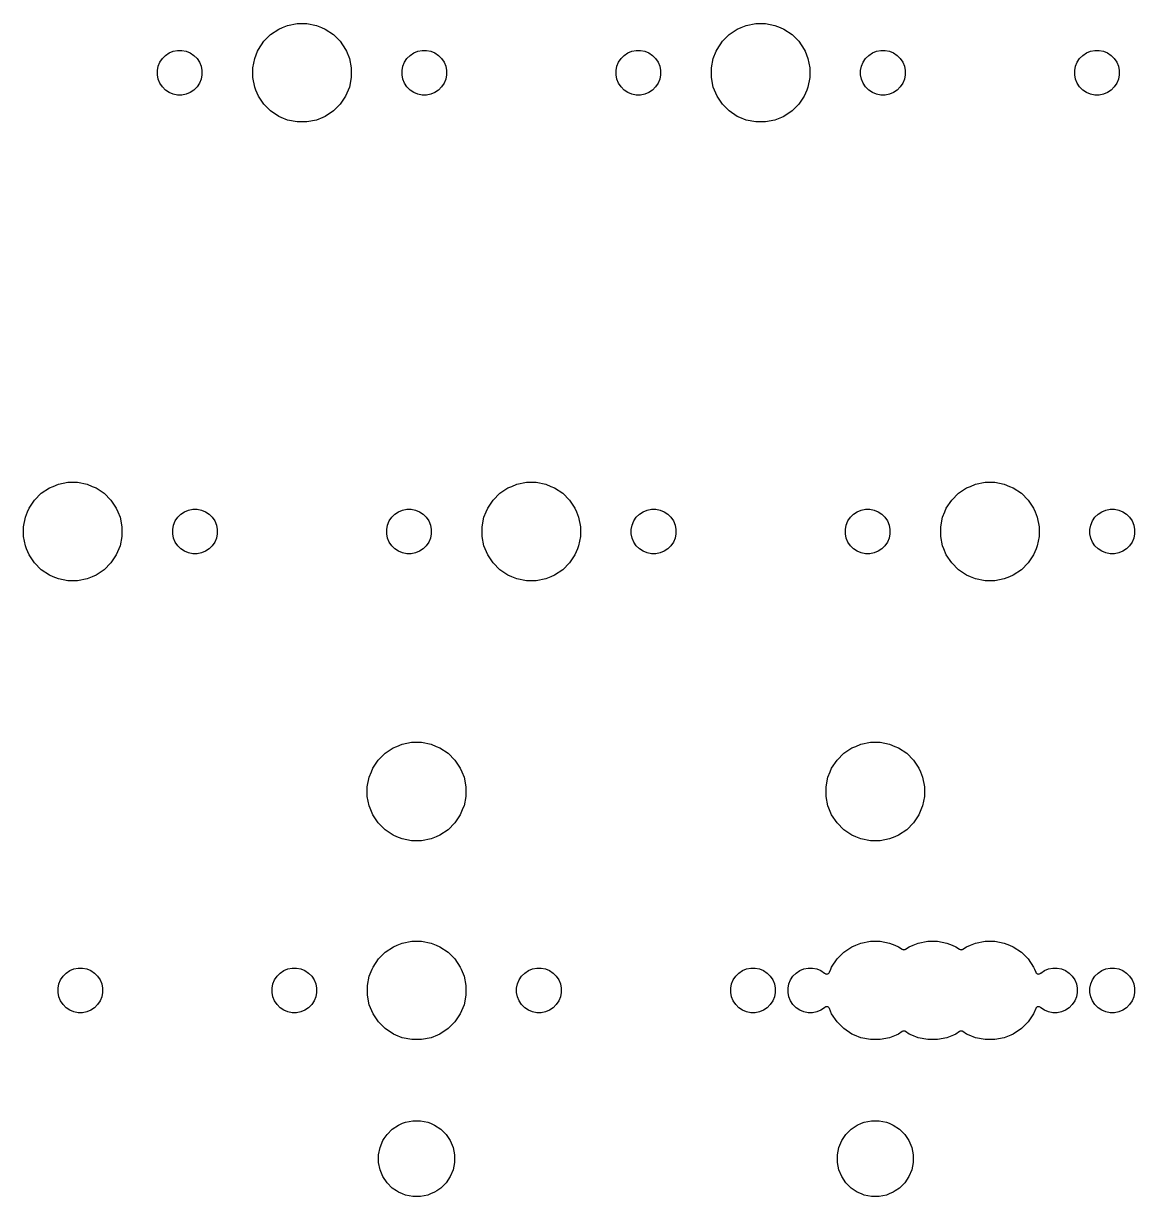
# Model space of a CAD drawing. Extents: x -9 to 373, y -109 to 13.
# Drawn here: x 236.08 to 282.23, y -108.57 to -59.87 of the extents above; entities that cross this region are included whole.
import ezdxf

# ---------------------------------------------------------------- set-up
doc = ezdxf.new("R2010")
doc.units = 0
doc.layers.add('BLACK', color=7, linetype='CONTINUOUS')

msp = doc.modelspace()

# ---------------------------------------------------------------- linework, layer by layer
at = {"layer": 'BLACK', "linetype": 'CONTINUOUS'}
for p, q in [((247.054, -59.9462), (247.449, -59.8676)), ((247.449, -59.8676), (247.851, -59.8676)), ((247.851, -59.8676), (248.246, -59.9462)), ((266.104, -59.9462), (266.499, -59.8676)), ((266.499, -59.8676), (266.901, -59.8676)), ((266.901, -59.8676), (267.296, -59.9462)), ((246.062, -60.609), (246.346, -60.3241)), ((246.346, -60.3241), (246.681, -60.1003)), ((246.681, -60.1003), (246.836, -60.0365)), ((246.836, -60.0365), (247.054, -59.9462)), ((248.246, -59.9462), (248.464, -60.0365)), ((248.464, -60.0365), (248.619, -60.1003)), ((248.619, -60.1003), (248.954, -60.3241)), ((248.954, -60.3241), (249.238, -60.609)), ((265.112, -60.609), (265.396, -60.3241)), ((265.396, -60.3241), (265.731, -60.1003)), ((265.731, -60.1003), (265.886, -60.0365)), ((265.886, -60.0365), (266.104, -59.9462)), ((267.296, -59.9462), (267.514, -60.0365)), ((267.514, -60.0365), (267.669, -60.1003)), ((267.669, -60.1003), (268.004, -60.3241)), ((268.004, -60.3241), (268.288, -60.609)), ((245.838, -60.9439), (246.062, -60.609)), ((249.238, -60.609), (249.462, -60.9439)), ((264.888, -60.9439), (265.112, -60.609)), ((268.288, -60.609), (268.512, -60.9439)), ((241.749, -61.4739), (241.851, -61.3222)), ((241.851, -61.3222), (241.98, -61.1932)), ((241.98, -61.1932), (242.131, -61.0919)), ((242.131, -61.0919), (242.3, -61.0221)), ((242.3, -61.0221), (242.479, -60.9865)), ((242.479, -60.9865), (242.661, -60.9865)), ((242.661, -60.9865), (242.84, -61.0221)), ((242.84, -61.0221), (243.009, -61.0919)), ((243.009, -61.0919), (243.16, -61.1932)), ((243.16, -61.1932), (243.289, -61.3222)), ((243.289, -61.3222), (243.391, -61.4739)), ((245.605, -61.7111), (245.684, -61.316)), ((245.684, -61.316), (245.805, -61.0221)), ((245.805, -61.0221), (245.838, -60.9439)), ((249.462, -60.9439), (249.495, -61.0221)), ((249.495, -61.0221), (249.616, -61.316)), ((249.616, -61.316), (249.695, -61.7111)), ((251.909, -61.4739), (252.011, -61.3222)), ((252.011, -61.3222), (252.14, -61.1932)), ((252.14, -61.1932), (252.291, -61.0919)), ((252.291, -61.0919), (252.46, -61.0221)), ((252.46, -61.0221), (252.639, -60.9865)), ((252.639, -60.9865), (252.821, -60.9865)), ((252.821, -60.9865), (253, -61.0221)), ((253, -61.0221), (253.169, -61.0919)), ((253.169, -61.0919), (253.32, -61.1932)), ((253.32, -61.1932), (253.449, -61.3222)), ((253.449, -61.3222), (253.551, -61.4739)), ((260.799, -61.4739), (260.901, -61.3222)), ((260.901, -61.3222), (261.03, -61.1932)), ((261.03, -61.1932), (261.181, -61.0919)), ((261.181, -61.0919), (261.35, -61.0221)), ((261.35, -61.0221), (261.529, -60.9865)), ((261.529, -60.9865), (261.711, -60.9865)), ((261.711, -60.9865), (261.89, -61.0221)), ((261.89, -61.0221), (262.059, -61.0919)), ((262.059, -61.0919), (262.21, -61.1932)), ((262.21, -61.1932), (262.339, -61.3222)), ((262.339, -61.3222), (262.441, -61.4739)), ((264.655, -61.7111), (264.734, -61.316)), ((264.734, -61.316), (264.855, -61.0221)), ((264.855, -61.0221), (264.888, -60.9439)), ((268.512, -60.9439), (268.545, -61.0221)), ((268.545, -61.0221), (268.666, -61.316)), ((268.666, -61.316), (268.745, -61.7111)), ((270.959, -61.4739), (271.061, -61.3222)), ((271.061, -61.3222), (271.19, -61.1932)), ((271.19, -61.1932), (271.341, -61.0919)), ((271.341, -61.0919), (271.51, -61.0221)), ((271.51, -61.0221), (271.689, -60.9865)), ((271.689, -60.9865), (271.871, -60.9865)), ((271.871, -60.9865), (272.05, -61.0221)), ((272.05, -61.0221), (272.219, -61.0919)), ((272.219, -61.0919), (272.37, -61.1932)), ((272.37, -61.1932), (272.499, -61.3222)), ((272.499, -61.3222), (272.601, -61.4739)), ((279.849, -61.4739), (279.951, -61.3222)), ((279.951, -61.3222), (280.08, -61.1932)), ((280.08, -61.1932), (280.231, -61.0919)), ((280.231, -61.0919), (280.4, -61.0221)), ((280.4, -61.0221), (280.579, -60.9865)), ((280.579, -60.9865), (280.761, -60.9865)), ((280.761, -60.9865), (280.94, -61.0221)), ((280.94, -61.0221), (281.109, -61.0919)), ((281.109, -61.0919), (281.26, -61.1932)), ((281.26, -61.1932), (281.389, -61.3222)), ((281.389, -61.3222), (281.491, -61.4739)), ((241.644, -61.8213), (241.68, -61.6424)), ((241.644, -62.0037), (241.644, -61.8213)), ((241.68, -61.6424), (241.749, -61.4739)), ((243.391, -61.4739), (243.46, -61.6424)), ((243.46, -61.6424), (243.496, -61.8213)), ((243.496, -61.8213), (243.496, -62.0037)), ((245.605, -62.1139), (245.605, -61.7111)), ((249.695, -61.7111), (249.695, -62.1139)), ((251.804, -61.8213), (251.84, -61.6424)), ((251.804, -62.0037), (251.804, -61.8213)), ((251.84, -61.6424), (251.909, -61.4739)), ((253.551, -61.4739), (253.62, -61.6424)), ((253.62, -61.6424), (253.656, -61.8213)), ((253.656, -61.8213), (253.656, -62.0037)), ((260.694, -61.8213), (260.73, -61.6424)), ((260.694, -62.0037), (260.694, -61.8213)), ((260.73, -61.6424), (260.799, -61.4739)), ((262.441, -61.4739), (262.51, -61.6424)), ((262.51, -61.6424), (262.546, -61.8213)), ((262.546, -61.8213), (262.546, -62.0037)), ((264.655, -62.1139), (264.655, -61.7111)), ((268.745, -61.7111), (268.745, -62.1139)), ((270.854, -61.8213), (270.89, -61.6424)), ((270.854, -62.0037), (270.854, -61.8213)), ((270.89, -61.6424), (270.959, -61.4739)), ((272.601, -61.4739), (272.67, -61.6424)), ((272.67, -61.6424), (272.706, -61.8213)), ((272.706, -61.8213), (272.706, -62.0037)), ((279.744, -61.8213), (279.78, -61.6424)), ((279.744, -62.0037), (279.744, -61.8213)), ((279.78, -61.6424), (279.849, -61.4739)), ((281.491, -61.4739), (281.56, -61.6424)), ((281.56, -61.6424), (281.596, -61.8213)), ((281.596, -61.8213), (281.596, -62.0037)), ((241.68, -62.1826), (241.644, -62.0037)), ((241.749, -62.3511), (241.68, -62.1826)), ((243.46, -62.1826), (243.391, -62.3511)), ((243.496, -62.0037), (243.46, -62.1826)), ((245.684, -62.509), (245.605, -62.1139)), ((249.695, -62.1139), (249.616, -62.509)), ((251.84, -62.1826), (251.804, -62.0037)), ((251.909, -62.3511), (251.84, -62.1826)), ((253.62, -62.1826), (253.551, -62.3511)), ((253.656, -62.0037), (253.62, -62.1826)), ((260.73, -62.1826), (260.694, -62.0037)), ((260.799, -62.3511), (260.73, -62.1826)), ((262.51, -62.1826), (262.441, -62.3511)), ((262.546, -62.0037), (262.51, -62.1826)), ((264.734, -62.509), (264.655, -62.1139)), ((268.745, -62.1139), (268.666, -62.509)), ((270.89, -62.1826), (270.854, -62.0037)), ((270.959, -62.3511), (270.89, -62.1826)), ((272.67, -62.1826), (272.601, -62.3511)), ((272.706, -62.0037), (272.67, -62.1826)), ((279.78, -62.1826), (279.744, -62.0037)), ((279.849, -62.3511), (279.78, -62.1826)), ((281.56, -62.1826), (281.491, -62.3511)), ((281.596, -62.0037), (281.56, -62.1826)), ((241.851, -62.5028), (241.749, -62.3511)), ((241.98, -62.6318), (241.851, -62.5028)), ((242.131, -62.7331), (241.98, -62.6318)), ((242.3, -62.8029), (242.131, -62.7331)), ((242.479, -62.8385), (242.3, -62.8029)), ((242.84, -62.8029), (242.661, -62.8385)), ((243.009, -62.7331), (242.84, -62.8029)), ((243.16, -62.6318), (243.009, -62.7331)), ((243.289, -62.5028), (243.16, -62.6318)), ((243.391, -62.3511), (243.289, -62.5028)), ((245.735, -62.6318), (245.684, -62.509)), ((245.838, -62.8811), (245.735, -62.6318)), ((249.565, -62.6318), (249.462, -62.8811)), ((249.616, -62.509), (249.565, -62.6318)), ((252.011, -62.5028), (251.909, -62.3511)), ((252.14, -62.6318), (252.011, -62.5028)), ((252.291, -62.7331), (252.14, -62.6318)), ((252.46, -62.8029), (252.291, -62.7331)), ((252.639, -62.8385), (252.46, -62.8029)), ((253, -62.8029), (252.821, -62.8385)), ((253.169, -62.7331), (253, -62.8029)), ((253.32, -62.6318), (253.169, -62.7331)), ((253.449, -62.5028), (253.32, -62.6318)), ((253.551, -62.3511), (253.449, -62.5028)), ((260.901, -62.5028), (260.799, -62.3511)), ((261.03, -62.6318), (260.901, -62.5028)), ((261.181, -62.7331), (261.03, -62.6318)), ((261.35, -62.8029), (261.181, -62.7331)), ((261.529, -62.8385), (261.35, -62.8029)), ((261.89, -62.8029), (261.711, -62.8385)), ((262.059, -62.7331), (261.89, -62.8029)), ((262.21, -62.6318), (262.059, -62.7331)), ((262.339, -62.5028), (262.21, -62.6318)), ((262.441, -62.3511), (262.339, -62.5028)), ((264.785, -62.6318), (264.734, -62.509)), ((264.888, -62.8811), (264.785, -62.6318)), ((268.615, -62.6318), (268.512, -62.8811)), ((268.666, -62.509), (268.615, -62.6318)), ((271.061, -62.5028), (270.959, -62.3511)), ((271.19, -62.6318), (271.061, -62.5028)), ((271.341, -62.7331), (271.19, -62.6318)), ((271.51, -62.8029), (271.341, -62.7331)), ((271.689, -62.8385), (271.51, -62.8029)), ((272.05, -62.8029), (271.871, -62.8385)), ((272.219, -62.7331), (272.05, -62.8029)), ((272.37, -62.6318), (272.219, -62.7331)), ((272.499, -62.5028), (272.37, -62.6318)), ((272.601, -62.3511), (272.499, -62.5028)), ((279.951, -62.5028), (279.849, -62.3511)), ((280.08, -62.6318), (279.951, -62.5028)), ((280.231, -62.7331), (280.08, -62.6318)), ((280.4, -62.8029), (280.231, -62.7331)), ((280.579, -62.8385), (280.4, -62.8029)), ((280.94, -62.8029), (280.761, -62.8385)), ((281.109, -62.7331), (280.94, -62.8029)), ((281.26, -62.6318), (281.109, -62.7331)), ((281.389, -62.5028), (281.26, -62.6318)), ((281.491, -62.3511), (281.389, -62.5028)), ((242.661, -62.8385), (242.479, -62.8385)), ((246.062, -63.216), (245.838, -62.8811)), ((246.346, -63.5009), (246.062, -63.216)), ((249.238, -63.216), (248.954, -63.5009)), ((249.462, -62.8811), (249.238, -63.216)), ((252.821, -62.8385), (252.639, -62.8385)), ((261.711, -62.8385), (261.529, -62.8385)), ((265.112, -63.216), (264.888, -62.8811)), ((265.396, -63.5009), (265.112, -63.216)), ((268.288, -63.216), (268.004, -63.5009)), ((268.512, -62.8811), (268.288, -63.216)), ((271.871, -62.8385), (271.689, -62.8385)), ((280.761, -62.8385), (280.579, -62.8385)), ((246.681, -63.7247), (246.346, -63.5009)), ((246.782, -63.7663), (246.681, -63.7247)), ((247.054, -63.8788), (246.782, -63.7663)), ((248.518, -63.7663), (248.246, -63.8788)), ((248.619, -63.7247), (248.518, -63.7663)), ((248.954, -63.5009), (248.619, -63.7247)), ((265.731, -63.7247), (265.396, -63.5009)), ((265.832, -63.7663), (265.731, -63.7247)), ((266.104, -63.8788), (265.832, -63.7663)), ((267.568, -63.7663), (267.296, -63.8788)), ((267.669, -63.7247), (267.568, -63.7663)), ((268.004, -63.5009), (267.669, -63.7247)), ((247.449, -63.9574), (247.054, -63.8788)), ((247.851, -63.9574), (247.449, -63.9574)), ((248.246, -63.8788), (247.851, -63.9574)), ((266.499, -63.9574), (266.104, -63.8788)), ((266.901, -63.9574), (266.499, -63.9574)), ((267.296, -63.8788), (266.901, -63.9574)), ((236.537, -79.659), (236.821, -79.3741)), ((236.821, -79.3741), (237.156, -79.1503)), ((237.156, -79.1503), (237.311, -79.0865)), ((237.311, -79.0865), (237.529, -78.9962)), ((237.529, -78.9962), (237.924, -78.9176)), ((237.924, -78.9176), (238.326, -78.9176)), ((238.326, -78.9176), (238.721, -78.9962)), ((238.721, -78.9962), (238.939, -79.0865)), ((238.939, -79.0865), (239.094, -79.1503)), ((239.094, -79.1503), (239.429, -79.3741)), ((239.429, -79.3741), (239.713, -79.659)), ((255.587, -79.659), (255.871, -79.3741)), ((255.871, -79.3741), (256.206, -79.1503)), ((256.206, -79.1503), (256.361, -79.0865)), ((256.361, -79.0865), (256.579, -78.9962)), ((256.579, -78.9962), (256.974, -78.9176)), ((256.974, -78.9176), (257.376, -78.9176)), ((257.376, -78.9176), (257.771, -78.9962)), ((257.771, -78.9962), (257.989, -79.0865)), ((257.989, -79.0865), (258.144, -79.1503)), ((258.144, -79.1503), (258.479, -79.3741)), ((258.479, -79.3741), (258.763, -79.659)), ((274.637, -79.659), (274.921, -79.3741)), ((274.921, -79.3741), (275.256, -79.1503)), ((275.256, -79.1503), (275.411, -79.0865)), ((275.411, -79.0865), (275.629, -78.9962)), ((275.629, -78.9962), (276.024, -78.9176)), ((276.024, -78.9176), (276.426, -78.9176)), ((276.426, -78.9176), (276.821, -78.9962)), ((276.821, -78.9962), (277.039, -79.0865)), ((277.039, -79.0865), (277.194, -79.1503)), ((277.194, -79.1503), (277.529, -79.3741)), ((277.529, -79.3741), (277.813, -79.659)), ((236.313, -79.9939), (236.537, -79.659)), ((239.713, -79.659), (239.937, -79.9939)), ((255.363, -79.9939), (255.587, -79.659)), ((258.763, -79.659), (258.987, -79.9939)), ((274.413, -79.9939), (274.637, -79.659)), ((277.813, -79.659), (278.037, -79.9939)), ((236.159, -80.366), (236.253, -80.1379)), ((236.253, -80.1379), (236.313, -79.9939)), ((239.937, -79.9939), (239.997, -80.1379)), ((239.997, -80.1379), (240.091, -80.366)), ((242.486, -80.3722), (242.615, -80.2432)), ((242.615, -80.2432), (242.766, -80.1419)), ((242.766, -80.1419), (242.935, -80.0721)), ((242.935, -80.0721), (243.114, -80.0365)), ((243.114, -80.0365), (243.296, -80.0365)), ((243.296, -80.0365), (243.475, -80.0721)), ((243.475, -80.0721), (243.644, -80.1419)), ((243.644, -80.1419), (243.795, -80.2432)), ((243.795, -80.2432), (243.924, -80.3722)), ((251.376, -80.3722), (251.505, -80.2432)), ((251.505, -80.2432), (251.656, -80.1419)), ((251.656, -80.1419), (251.825, -80.0721)), ((251.825, -80.0721), (252.004, -80.0365)), ((252.004, -80.0365), (252.186, -80.0365)), ((252.186, -80.0365), (252.365, -80.0721)), ((252.365, -80.0721), (252.534, -80.1419)), ((252.534, -80.1419), (252.685, -80.2432)), ((252.685, -80.2432), (252.814, -80.3722)), ((255.209, -80.366), (255.303, -80.1379)), ((255.303, -80.1379), (255.363, -79.9939)), ((258.987, -79.9939), (259.047, -80.1379)), ((259.047, -80.1379), (259.141, -80.366)), ((261.536, -80.3722), (261.665, -80.2432)), ((261.665, -80.2432), (261.816, -80.1419)), ((261.816, -80.1419), (261.985, -80.0721)), ((261.985, -80.0721), (262.164, -80.0365)), ((262.164, -80.0365), (262.346, -80.0365)), ((262.346, -80.0365), (262.525, -80.0721)), ((262.525, -80.0721), (262.694, -80.1419)), ((262.694, -80.1419), (262.845, -80.2432)), ((262.845, -80.2432), (262.974, -80.3722)), ((270.426, -80.3722), (270.555, -80.2432)), ((270.555, -80.2432), (270.706, -80.1419)), ((270.706, -80.1419), (270.875, -80.0721)), ((270.875, -80.0721), (271.054, -80.0365)), ((271.054, -80.0365), (271.236, -80.0365)), ((271.236, -80.0365), (271.415, -80.0721)), ((271.415, -80.0721), (271.584, -80.1419)), ((271.584, -80.1419), (271.735, -80.2432)), ((271.735, -80.2432), (271.864, -80.3722)), ((274.259, -80.366), (274.353, -80.1379)), ((274.353, -80.1379), (274.413, -79.9939)), ((278.037, -79.9939), (278.097, -80.1379)), ((278.097, -80.1379), (278.191, -80.366)), ((280.586, -80.3722), (280.715, -80.2432)), ((280.715, -80.2432), (280.866, -80.1419)), ((280.866, -80.1419), (281.035, -80.0721)), ((281.035, -80.0721), (281.214, -80.0365)), ((281.214, -80.0365), (281.396, -80.0365)), ((281.396, -80.0365), (281.575, -80.0721)), ((281.575, -80.0721), (281.744, -80.1419)), ((281.744, -80.1419), (281.895, -80.2432)), ((281.895, -80.2432), (282.024, -80.3722)), ((236.08, -80.7611), (236.159, -80.366)), ((236.08, -81.1639), (236.08, -80.7611)), ((240.091, -80.366), (240.17, -80.7611)), ((240.17, -80.7611), (240.17, -81.1639)), ((242.279, -80.8713), (242.315, -80.6924)), ((242.315, -80.6924), (242.384, -80.5239)), ((242.384, -80.5239), (242.486, -80.3722)), ((243.924, -80.3722), (244.026, -80.5239)), ((244.026, -80.5239), (244.095, -80.6924)), ((244.095, -80.6924), (244.131, -80.8713)), ((251.169, -80.8713), (251.205, -80.6924)), ((251.205, -80.6924), (251.274, -80.5239)), ((251.274, -80.5239), (251.376, -80.3722)), ((252.814, -80.3722), (252.916, -80.5239)), ((252.916, -80.5239), (252.985, -80.6924)), ((252.985, -80.6924), (253.021, -80.8713)), ((255.13, -80.7611), (255.209, -80.366)), ((255.13, -81.1639), (255.13, -80.7611)), ((259.141, -80.366), (259.22, -80.7611)), ((259.22, -80.7611), (259.22, -81.1639)), ((261.329, -80.8713), (261.365, -80.6924)), ((261.365, -80.6924), (261.434, -80.5239)), ((261.434, -80.5239), (261.536, -80.3722)), ((262.974, -80.3722), (263.076, -80.5239)), ((263.076, -80.5239), (263.145, -80.6924)), ((263.145, -80.6924), (263.181, -80.8713)), ((270.219, -80.8713), (270.255, -80.6924)), ((270.255, -80.6924), (270.324, -80.5239)), ((270.324, -80.5239), (270.426, -80.3722)), ((271.864, -80.3722), (271.966, -80.5239)), ((271.966, -80.5239), (272.035, -80.6924)), ((272.035, -80.6924), (272.071, -80.8713)), ((274.18, -80.7611), (274.259, -80.366)), ((274.18, -81.1639), (274.18, -80.7611)), ((278.191, -80.366), (278.27, -80.7611)), ((278.27, -80.7611), (278.27, -81.1639)), ((280.379, -80.8713), (280.415, -80.6924)), ((280.415, -80.6924), (280.484, -80.5239)), ((280.484, -80.5239), (280.586, -80.3722)), ((282.024, -80.3722), (282.126, -80.5239)), ((282.126, -80.5239), (282.195, -80.6924)), ((282.195, -80.6924), (282.231, -80.8713)), ((236.159, -81.559), (236.08, -81.1639)), ((240.17, -81.1639), (240.091, -81.559)), ((242.279, -81.0537), (242.279, -80.8713)), ((242.315, -81.2326), (242.279, -81.0537)), ((242.384, -81.4011), (242.315, -81.2326)), ((244.095, -81.2326), (244.026, -81.4011)), ((244.131, -81.0537), (244.095, -81.2326)), ((244.131, -80.8713), (244.131, -81.0537)), ((251.169, -81.0537), (251.169, -80.8713)), ((251.205, -81.2326), (251.169, -81.0537)), ((251.274, -81.4011), (251.205, -81.2326)), ((252.985, -81.2326), (252.916, -81.4011)), ((253.021, -81.0537), (252.985, -81.2326)), ((253.021, -80.8713), (253.021, -81.0537)), ((255.209, -81.559), (255.13, -81.1639)), ((259.22, -81.1639), (259.141, -81.559)), ((261.329, -81.0537), (261.329, -80.8713)), ((261.365, -81.2326), (261.329, -81.0537)), ((261.434, -81.4011), (261.365, -81.2326)), ((263.145, -81.2326), (263.076, -81.4011)), ((263.181, -81.0537), (263.145, -81.2326)), ((263.181, -80.8713), (263.181, -81.0537)), ((270.219, -81.0537), (270.219, -80.8713)), ((270.255, -81.2326), (270.219, -81.0537)), ((270.324, -81.4011), (270.255, -81.2326)), ((272.035, -81.2326), (271.966, -81.4011)), ((272.071, -81.0537), (272.035, -81.2326)), ((272.071, -80.8713), (272.071, -81.0537)), ((274.259, -81.559), (274.18, -81.1639)), ((278.27, -81.1639), (278.191, -81.559)), ((280.379, -81.0537), (280.379, -80.8713)), ((280.415, -81.2326), (280.379, -81.0537)), ((280.484, -81.4011), (280.415, -81.2326)), ((282.195, -81.2326), (282.126, -81.4011)), ((282.231, -81.0537), (282.195, -81.2326)), ((282.231, -80.8713), (282.231, -81.0537)), ((236.21, -81.6818), (236.159, -81.559)), ((236.313, -81.9311), (236.21, -81.6818)), ((240.04, -81.6818), (239.937, -81.9311)), ((240.091, -81.559), (240.04, -81.6818)), ((242.486, -81.5528), (242.384, -81.4011)), ((242.615, -81.6818), (242.486, -81.5528)), ((242.766, -81.7831), (242.615, -81.6818)), ((242.935, -81.8529), (242.766, -81.7831)), ((243.644, -81.7831), (243.475, -81.8529)), ((243.795, -81.6818), (243.644, -81.7831)), ((243.924, -81.5528), (243.795, -81.6818)), ((244.026, -81.4011), (243.924, -81.5528)), ((251.376, -81.5528), (251.274, -81.4011)), ((251.505, -81.6818), (251.376, -81.5528)), ((251.656, -81.7831), (251.505, -81.6818)), ((251.825, -81.8529), (251.656, -81.7831)), ((252.534, -81.7831), (252.365, -81.8529)), ((252.685, -81.6818), (252.534, -81.7831)), ((252.814, -81.5528), (252.685, -81.6818)), ((252.916, -81.4011), (252.814, -81.5528)), ((255.26, -81.6818), (255.209, -81.559)), ((255.363, -81.9311), (255.26, -81.6818)), ((259.09, -81.6818), (258.987, -81.9311)), ((259.141, -81.559), (259.09, -81.6818)), ((261.536, -81.5528), (261.434, -81.4011)), ((261.665, -81.6818), (261.536, -81.5528)), ((261.816, -81.7831), (261.665, -81.6818)), ((261.985, -81.8529), (261.816, -81.7831)), ((262.694, -81.7831), (262.525, -81.8529)), ((262.845, -81.6818), (262.694, -81.7831)), ((262.974, -81.5528), (262.845, -81.6818)), ((263.076, -81.4011), (262.974, -81.5528)), ((270.426, -81.5528), (270.324, -81.4011)), ((270.555, -81.6818), (270.426, -81.5528)), ((270.706, -81.7831), (270.555, -81.6818)), ((270.875, -81.8529), (270.706, -81.7831)), ((271.584, -81.7831), (271.415, -81.8529)), ((271.735, -81.6818), (271.584, -81.7831)), ((271.864, -81.5528), (271.735, -81.6818)), ((271.966, -81.4011), (271.864, -81.5528)), ((274.31, -81.6818), (274.259, -81.559)), ((274.413, -81.9311), (274.31, -81.6818)), ((278.14, -81.6818), (278.037, -81.9311)), ((278.191, -81.559), (278.14, -81.6818)), ((280.586, -81.5528), (280.484, -81.4011)), ((280.715, -81.6818), (280.586, -81.5528)), ((280.866, -81.7831), (280.715, -81.6818)), ((281.035, -81.8529), (280.866, -81.7831)), ((281.744, -81.7831), (281.575, -81.8529)), ((281.895, -81.6818), (281.744, -81.7831)), ((282.024, -81.5528), (281.895, -81.6818)), ((282.126, -81.4011), (282.024, -81.5528)), ((236.537, -82.266), (236.313, -81.9311)), ((236.821, -82.5509), (236.537, -82.266)), ((239.713, -82.266), (239.429, -82.5509)), ((239.937, -81.9311), (239.713, -82.266)), ((243.114, -81.8885), (242.935, -81.8529)), ((243.296, -81.8885), (243.114, -81.8885)), ((243.475, -81.8529), (243.296, -81.8885)), ((252.004, -81.8885), (251.825, -81.8529)), ((252.186, -81.8885), (252.004, -81.8885)), ((252.365, -81.8529), (252.186, -81.8885)), ((255.587, -82.266), (255.363, -81.9311)), ((255.871, -82.5509), (255.587, -82.266)), ((258.763, -82.266), (258.479, -82.5509)), ((258.987, -81.9311), (258.763, -82.266)), ((262.164, -81.8885), (261.985, -81.8529)), ((262.346, -81.8885), (262.164, -81.8885)), ((262.525, -81.8529), (262.346, -81.8885)), ((271.054, -81.8885), (270.875, -81.8529)), ((271.236, -81.8885), (271.054, -81.8885)), ((271.415, -81.8529), (271.236, -81.8885)), ((274.637, -82.266), (274.413, -81.9311)), ((274.921, -82.5509), (274.637, -82.266)), ((277.813, -82.266), (277.529, -82.5509)), ((278.037, -81.9311), (277.813, -82.266)), ((281.214, -81.8885), (281.035, -81.8529)), ((281.396, -81.8885), (281.214, -81.8885)), ((281.575, -81.8529), (281.396, -81.8885)), ((237.156, -82.7747), (236.821, -82.5509)), ((237.311, -82.8385), (237.156, -82.7747)), ((239.094, -82.7747), (238.939, -82.8385)), ((239.429, -82.5509), (239.094, -82.7747)), ((256.206, -82.7747), (255.871, -82.5509)), ((256.361, -82.8385), (256.206, -82.7747)), ((258.144, -82.7747), (257.989, -82.8385)), ((258.479, -82.5509), (258.144, -82.7747)), ((275.256, -82.7747), (274.921, -82.5509)), ((275.411, -82.8385), (275.256, -82.7747)), ((277.194, -82.7747), (277.039, -82.8385)), ((277.529, -82.5509), (277.194, -82.7747)), ((237.529, -82.9288), (237.311, -82.8385)), ((237.924, -83.0074), (237.529, -82.9288)), ((238.326, -83.0074), (237.924, -83.0074)), ((238.721, -82.9288), (238.326, -83.0074)), ((238.939, -82.8385), (238.721, -82.9288)), ((256.579, -82.9288), (256.361, -82.8385)), ((256.974, -83.0074), (256.579, -82.9288)), ((257.376, -83.0074), (256.974, -83.0074)), ((257.771, -82.9288), (257.376, -83.0074)), ((257.989, -82.8385), (257.771, -82.9288)), ((275.629, -82.9288), (275.411, -82.8385)), ((276.024, -83.0074), (275.629, -82.9288)), ((276.426, -83.0074), (276.024, -83.0074)), ((276.821, -82.9288), (276.426, -83.0074)), ((277.039, -82.8385), (276.821, -82.9288)), ((251.103, -90.1691), (251.438, -89.9453)), ((251.438, -89.9453), (251.592, -89.8815)), ((251.592, -89.8815), (251.81, -89.7912)), ((251.81, -89.7912), (252.205, -89.7126)), ((252.205, -89.7126), (252.614, -89.7126)), ((252.614, -89.7126), (253.009, -89.7912)), ((253.009, -89.7912), (253.227, -89.8815)), ((253.227, -89.8815), (253.381, -89.9453)), ((253.381, -89.9453), (253.716, -90.1691)), ((270.159, -90.1691), (270.494, -89.9453)), ((270.494, -89.9453), (270.648, -89.8815)), ((270.648, -89.8815), (270.866, -89.7912)), ((270.866, -89.7912), (271.261, -89.7126)), ((271.261, -89.7126), (271.664, -89.7126)), ((271.664, -89.7126), (272.059, -89.7912)), ((272.059, -89.7912), (272.277, -89.8815)), ((272.277, -89.8815), (272.431, -89.9453)), ((272.431, -89.9453), (272.766, -90.1691)), ((250.594, -90.7889), (250.818, -90.454)), ((250.818, -90.454), (251.103, -90.1691)), ((253.716, -90.1691), (254.001, -90.454)), ((254.001, -90.454), (254.225, -90.7889)), ((269.65, -90.7889), (269.874, -90.454)), ((269.874, -90.454), (270.159, -90.1691)), ((272.766, -90.1691), (273.051, -90.454)), ((273.051, -90.454), (273.275, -90.7889)), ((250.44, -91.161), (250.53, -90.943)), ((250.53, -90.943), (250.594, -90.7889)), ((254.225, -90.7889), (254.289, -90.943)), ((254.289, -90.943), (254.379, -91.161)), ((269.496, -91.161), (269.586, -90.943)), ((269.586, -90.943), (269.65, -90.7889)), ((273.275, -90.7889), (273.339, -90.943)), ((273.339, -90.943), (273.429, -91.161)), ((250.361, -91.5561), (250.44, -91.161)), ((250.361, -91.9589), (250.361, -91.5561)), ((254.379, -91.161), (254.457, -91.5561)), ((254.457, -91.5561), (254.457, -91.9589)), ((269.418, -91.5561), (269.496, -91.161)), ((269.418, -91.9589), (269.418, -91.5561)), ((273.429, -91.161), (273.507, -91.5561)), ((273.507, -91.5561), (273.507, -91.9589)), ((250.44, -92.354), (250.361, -91.9589)), ((254.457, -91.9589), (254.379, -92.354)), ((269.496, -92.354), (269.418, -91.9589)), ((273.507, -91.9589), (273.429, -92.354)), ((250.481, -92.4538), (250.44, -92.354)), ((250.594, -92.7261), (250.481, -92.4538)), ((254.337, -92.4538), (254.225, -92.7261)), ((254.379, -92.354), (254.337, -92.4538)), ((269.538, -92.4538), (269.496, -92.354)), ((269.65, -92.7261), (269.538, -92.4538)), ((273.387, -92.4538), (273.275, -92.7261)), ((273.429, -92.354), (273.387, -92.4538)), ((250.818, -93.061), (250.594, -92.7261)), ((254.225, -92.7261), (254.001, -93.061)), ((269.874, -93.061), (269.65, -92.7261)), ((273.275, -92.7261), (273.051, -93.061)), ((251.103, -93.3459), (250.818, -93.061)), ((251.438, -93.5697), (251.103, -93.3459)), ((253.716, -93.3459), (253.381, -93.5697)), ((254.001, -93.061), (253.716, -93.3459)), ((270.159, -93.3459), (269.874, -93.061)), ((270.494, -93.5697), (270.159, -93.3459)), ((272.766, -93.3459), (272.431, -93.5697)), ((273.051, -93.061), (272.766, -93.3459)), ((251.592, -93.6335), (251.438, -93.5697)), ((251.81, -93.7238), (251.592, -93.6335)), ((252.205, -93.8024), (251.81, -93.7238)), ((252.614, -93.8024), (252.205, -93.8024)), ((253.009, -93.7238), (252.614, -93.8024)), ((253.227, -93.6335), (253.009, -93.7238)), ((253.381, -93.5697), (253.227, -93.6335)), ((270.648, -93.6335), (270.494, -93.5697)), ((270.866, -93.7238), (270.648, -93.6335)), ((271.261, -93.8024), (270.866, -93.7238)), ((271.664, -93.8024), (271.261, -93.8024)), ((272.059, -93.7238), (271.664, -93.8024)), ((272.277, -93.6335), (272.059, -93.7238)), ((272.431, -93.5697), (272.277, -93.6335)), ((251.109, -98.4241), (251.444, -98.2003)), ((251.444, -98.2003), (251.598, -98.1365)), ((251.598, -98.1365), (251.816, -98.0462)), ((251.816, -98.0462), (252.211, -97.9676)), ((252.211, -97.9676), (252.614, -97.9676)), ((252.614, -97.9676), (253.009, -98.0462)), ((253.009, -98.0462), (253.227, -98.1365)), ((253.227, -98.1365), (253.381, -98.2003)), ((253.381, -98.2003), (253.716, -98.4241)), ((270.159, -98.4241), (270.494, -98.2003)), ((270.494, -98.2003), (270.648, -98.1365)), ((270.648, -98.1365), (270.866, -98.0462)), ((270.866, -98.0462), (271.261, -97.9676)), ((271.261, -97.9676), (271.664, -97.9676)), ((271.664, -97.9676), (272.059, -98.0462)), ((272.059, -98.0462), (272.277, -98.1365)), ((272.277, -98.1365), (272.431, -98.2003)), ((272.431, -98.2003), (272.584, -98.3023)), ((272.584, -98.3023), (272.605, -98.3138)), ((272.605, -98.3138), (272.629, -98.3209)), ((272.629, -98.3209), (272.653, -98.3233)), ((272.653, -98.3233), (272.678, -98.3209)), ((272.678, -98.3209), (272.701, -98.3138)), ((272.701, -98.3138), (272.723, -98.3023)), ((272.723, -98.3023), (272.875, -98.2003)), ((272.875, -98.2003), (273.029, -98.1365)), ((273.029, -98.1365), (273.247, -98.0462)), ((273.247, -98.0462), (273.642, -97.9676)), ((273.642, -97.9676), (274.045, -97.9676)), ((274.045, -97.9676), (274.44, -98.0462)), ((274.44, -98.0462), (274.658, -98.1365)), ((274.658, -98.1365), (274.812, -98.2003)), ((274.812, -98.2003), (274.965, -98.3023)), ((274.965, -98.3023), (274.987, -98.3138)), ((274.987, -98.3138), (275.01, -98.3209)), ((275.01, -98.3209), (275.034, -98.3233)), ((275.034, -98.3233), (275.059, -98.3209)), ((275.059, -98.3209), (275.082, -98.3138)), ((275.082, -98.3138), (275.104, -98.3023)), ((275.104, -98.3023), (275.256, -98.2003)), ((275.256, -98.2003), (275.411, -98.1365)), ((275.411, -98.1365), (275.629, -98.0462)), ((275.629, -98.0462), (276.024, -97.9676)), ((276.024, -97.9676), (276.426, -97.9676)), ((276.426, -97.9676), (276.821, -98.0462)), ((276.821, -98.0462), (277.039, -98.1365)), ((277.039, -98.1365), (277.194, -98.2003)), ((277.194, -98.2003), (277.529, -98.4241)), ((250.6, -99.0439), (250.824, -98.709)), ((250.824, -98.709), (251.109, -98.4241)), ((253.716, -98.4241), (254.001, -98.709)), ((254.001, -98.709), (254.225, -99.0439)), ((269.65, -99.0439), (269.874, -98.709)), ((269.874, -98.709), (270.159, -98.4241)), ((277.529, -98.4241), (277.813, -98.709)), ((277.813, -98.709), (278.037, -99.0439)), ((237.723, -99.4222), (237.852, -99.2932)), ((237.852, -99.2932), (238.004, -99.1919)), ((238.004, -99.1919), (238.172, -99.1221)), ((238.172, -99.1221), (238.351, -99.0865)), ((238.351, -99.0865), (238.534, -99.0865)), ((238.534, -99.0865), (238.713, -99.1221)), ((238.713, -99.1221), (238.881, -99.1919)), ((238.881, -99.1919), (239.033, -99.2932)), ((239.033, -99.2932), (239.162, -99.4222)), ((246.613, -99.4222), (246.742, -99.2932)), ((246.742, -99.2932), (246.894, -99.1919)), ((246.894, -99.1919), (247.062, -99.1221)), ((247.062, -99.1221), (247.241, -99.0865)), ((247.241, -99.0865), (247.424, -99.0865)), ((247.424, -99.0865), (247.603, -99.1221)), ((247.603, -99.1221), (247.771, -99.1919)), ((247.771, -99.1919), (247.923, -99.2932)), ((247.923, -99.2932), (248.052, -99.4222)), ((250.446, -99.416), (250.565, -99.129)), ((250.565, -99.129), (250.6, -99.0439)), ((254.225, -99.0439), (254.26, -99.129)), ((254.26, -99.129), (254.379, -99.416)), ((256.773, -99.4222), (256.902, -99.2932)), ((256.902, -99.2932), (257.054, -99.1919)), ((257.054, -99.1919), (257.222, -99.1221)), ((257.222, -99.1221), (257.401, -99.0865)), ((257.401, -99.0865), (257.584, -99.0865)), ((257.584, -99.0865), (257.763, -99.1221)), ((257.763, -99.1221), (257.931, -99.1919)), ((257.931, -99.1919), (258.083, -99.2932)), ((258.083, -99.2932), (258.212, -99.4222)), ((265.663, -99.4222), (265.792, -99.2932)), ((265.792, -99.2932), (265.944, -99.1919)), ((265.944, -99.1919), (266.112, -99.1221)), ((266.112, -99.1221), (266.291, -99.0865)), ((266.291, -99.0865), (266.474, -99.0865)), ((266.474, -99.0865), (266.653, -99.1221)), ((266.653, -99.1221), (266.821, -99.1919)), ((266.821, -99.1919), (266.973, -99.2932)), ((266.973, -99.2932), (267.102, -99.4222)), ((268.044, -99.4222), (268.173, -99.2932)), ((268.173, -99.2932), (268.325, -99.1919)), ((268.325, -99.1919), (268.494, -99.1221)), ((268.494, -99.1221), (268.673, -99.0865)), ((268.673, -99.0865), (268.855, -99.0865)), ((268.855, -99.0865), (269.034, -99.1221)), ((269.034, -99.1221), (269.202, -99.1919)), ((269.202, -99.1919), (269.354, -99.2932)), ((269.354, -99.2932), (269.358, -99.2974)), ((269.358, -99.2974), (269.377, -99.313)), ((269.377, -99.313), (269.399, -99.3245)), ((269.399, -99.3245), (269.422, -99.3316)), ((269.422, -99.3316), (269.447, -99.334)), ((269.447, -99.334), (269.471, -99.3316)), ((269.471, -99.3316), (269.494, -99.3245)), ((269.494, -99.3245), (269.516, -99.313)), ((269.516, -99.313), (269.535, -99.2974)), ((269.535, -99.2974), (269.551, -99.2785)), ((269.551, -99.2785), (269.562, -99.2569)), ((269.562, -99.2569), (269.615, -99.129)), ((269.615, -99.129), (269.65, -99.0439)), ((278.037, -99.0439), (278.072, -99.129)), ((278.072, -99.129), (278.125, -99.2569)), ((278.125, -99.2569), (278.137, -99.2785)), ((278.137, -99.2785), (278.152, -99.2974)), ((278.152, -99.2974), (278.171, -99.313)), ((278.171, -99.313), (278.193, -99.3245)), ((278.193, -99.3245), (278.216, -99.3316)), ((278.216, -99.3316), (278.241, -99.334)), ((278.241, -99.334), (278.265, -99.3316)), ((278.265, -99.3316), (278.289, -99.3245)), ((278.289, -99.3245), (278.31, -99.313)), ((278.31, -99.313), (278.329, -99.2974)), ((278.329, -99.2974), (278.333, -99.2932)), ((278.333, -99.2932), (278.485, -99.1919)), ((278.485, -99.1919), (278.654, -99.1221)), ((278.654, -99.1221), (278.833, -99.0865)), ((278.833, -99.0865), (279.015, -99.0865)), ((279.015, -99.0865), (279.194, -99.1221)), ((279.194, -99.1221), (279.362, -99.1919)), ((279.362, -99.1919), (279.514, -99.2932)), ((279.514, -99.2932), (279.643, -99.4222)), ((280.586, -99.4222), (280.715, -99.2932)), ((280.715, -99.2932), (280.866, -99.1919)), ((280.866, -99.1919), (281.035, -99.1221)), ((281.035, -99.1221), (281.214, -99.0865)), ((281.214, -99.0865), (281.396, -99.0865)), ((281.396, -99.0865), (281.575, -99.1221)), ((281.575, -99.1221), (281.744, -99.1919)), ((281.744, -99.1919), (281.895, -99.2932)), ((281.895, -99.2932), (282.024, -99.4222)), ((237.516, -99.9213), (237.552, -99.7424)), ((237.552, -99.7424), (237.622, -99.5739)), ((237.622, -99.5739), (237.723, -99.4222)), ((239.162, -99.4222), (239.263, -99.5739)), ((239.263, -99.5739), (239.333, -99.7424)), ((239.333, -99.7424), (239.368, -99.9213)), ((246.406, -99.9213), (246.442, -99.7424)), ((246.442, -99.7424), (246.512, -99.5739)), ((246.512, -99.5739), (246.613, -99.4222)), ((248.052, -99.4222), (248.153, -99.5739)), ((248.153, -99.5739), (248.223, -99.7424)), ((248.223, -99.7424), (248.258, -99.9213)), ((250.368, -99.8111), (250.446, -99.416)), ((250.368, -100.214), (250.368, -99.8111)), ((254.379, -99.416), (254.457, -99.8111)), ((254.457, -99.8111), (254.457, -100.214)), ((256.566, -99.9213), (256.602, -99.7424)), ((256.602, -99.7424), (256.672, -99.5739)), ((256.672, -99.5739), (256.773, -99.4222)), ((258.212, -99.4222), (258.313, -99.5739)), ((258.313, -99.5739), (258.383, -99.7424)), ((258.383, -99.7424), (258.418, -99.9213)), ((265.457, -99.9213), (265.492, -99.7424)), ((265.492, -99.7424), (265.562, -99.5739)), ((265.562, -99.5739), (265.663, -99.4222)), ((267.102, -99.4222), (267.203, -99.5739)), ((267.203, -99.5739), (267.273, -99.7424)), ((267.273, -99.7424), (267.308, -99.9213)), ((267.838, -99.9213), (267.873, -99.7424)), ((267.873, -99.7424), (267.943, -99.5739)), ((267.943, -99.5739), (268.044, -99.4222)), ((279.643, -99.4222), (279.744, -99.5739)), ((279.744, -99.5739), (279.814, -99.7424)), ((279.814, -99.7424), (279.85, -99.9213)), ((280.379, -99.9213), (280.415, -99.7424)), ((280.415, -99.7424), (280.484, -99.5739)), ((280.484, -99.5739), (280.586, -99.4222)), ((282.024, -99.4222), (282.126, -99.5739)), ((282.126, -99.5739), (282.195, -99.7424)), ((282.195, -99.7424), (282.231, -99.9213)), ((237.516, -100.104), (237.516, -99.9213)), ((237.552, -100.283), (237.516, -100.104)), ((237.622, -100.451), (237.552, -100.283)), ((239.333, -100.283), (239.263, -100.451)), ((239.368, -100.104), (239.333, -100.283)), ((239.368, -99.9213), (239.368, -100.104)), ((246.406, -100.104), (246.406, -99.9213)), ((246.442, -100.283), (246.406, -100.104)), ((246.512, -100.451), (246.442, -100.283)), ((248.223, -100.283), (248.153, -100.451)), ((248.258, -100.104), (248.223, -100.283)), ((248.258, -99.9213), (248.258, -100.104)), ((250.446, -100.609), (250.368, -100.214)), ((254.457, -100.214), (254.379, -100.609)), ((256.566, -100.104), (256.566, -99.9213)), ((256.602, -100.283), (256.566, -100.104)), ((256.672, -100.451), (256.602, -100.283)), ((258.383, -100.283), (258.313, -100.451)), ((258.418, -100.104), (258.383, -100.283)), ((258.418, -99.9213), (258.418, -100.104)), ((265.457, -100.104), (265.457, -99.9213)), ((265.492, -100.283), (265.457, -100.104)), ((265.562, -100.451), (265.492, -100.283)), ((267.273, -100.283), (267.203, -100.451)), ((267.308, -100.104), (267.273, -100.283)), ((267.308, -99.9213), (267.308, -100.104)), ((267.838, -100.104), (267.838, -99.9213)), ((267.873, -100.283), (267.838, -100.104)), ((267.943, -100.451), (267.873, -100.283)), ((279.814, -100.283), (279.744, -100.451)), ((279.85, -100.104), (279.814, -100.283)), ((279.85, -99.9213), (279.85, -100.104)), ((280.379, -100.104), (280.379, -99.9213)), ((280.415, -100.283), (280.379, -100.104)), ((280.484, -100.451), (280.415, -100.283)), ((282.195, -100.283), (282.126, -100.451)), ((282.231, -100.104), (282.195, -100.283)), ((282.231, -99.9213), (282.231, -100.104)), ((237.723, -100.603), (237.622, -100.451)), ((237.852, -100.732), (237.723, -100.603)), ((238.004, -100.833), (237.852, -100.732)), ((239.033, -100.732), (238.881, -100.833)), ((239.162, -100.603), (239.033, -100.732)), ((239.263, -100.451), (239.162, -100.603)), ((246.613, -100.603), (246.512, -100.451)), ((246.742, -100.732), (246.613, -100.603)), ((246.894, -100.833), (246.742, -100.732)), ((247.923, -100.732), (247.771, -100.833)), ((248.052, -100.603), (247.923, -100.732)), ((248.153, -100.451), (248.052, -100.603)), ((250.497, -100.732), (250.446, -100.609)), ((250.6, -100.981), (250.497, -100.732)), ((254.328, -100.732), (254.225, -100.981)), ((254.379, -100.609), (254.328, -100.732)), ((256.773, -100.603), (256.672, -100.451)), ((256.902, -100.732), (256.773, -100.603)), ((257.054, -100.833), (256.902, -100.732)), ((258.083, -100.732), (257.931, -100.833)), ((258.212, -100.603), (258.083, -100.732)), ((258.313, -100.451), (258.212, -100.603)), ((265.663, -100.603), (265.562, -100.451)), ((265.792, -100.732), (265.663, -100.603)), ((265.944, -100.833), (265.792, -100.732)), ((266.973, -100.732), (266.821, -100.833)), ((267.102, -100.603), (266.973, -100.732)), ((267.203, -100.451), (267.102, -100.603)), ((268.044, -100.603), (267.943, -100.451)), ((268.173, -100.732), (268.044, -100.603)), ((268.325, -100.833), (268.173, -100.732)), ((269.354, -100.732), (269.202, -100.833)), ((269.358, -100.728), (269.354, -100.732)), ((269.377, -100.712), (269.358, -100.728)), ((269.399, -100.7), (269.377, -100.712)), ((269.422, -100.693), (269.399, -100.7)), ((269.447, -100.691), (269.422, -100.693)), ((269.471, -100.693), (269.447, -100.691)), ((269.494, -100.7), (269.471, -100.693)), ((269.516, -100.712), (269.494, -100.7)), ((269.535, -100.728), (269.516, -100.712)), ((269.551, -100.747), (269.535, -100.728)), ((269.562, -100.768), (269.551, -100.747)), ((269.65, -100.981), (269.562, -100.768)), ((278.125, -100.768), (278.037, -100.981)), ((278.137, -100.747), (278.125, -100.768)), ((278.152, -100.728), (278.137, -100.747)), ((278.171, -100.712), (278.152, -100.728)), ((278.193, -100.7), (278.171, -100.712)), ((278.216, -100.693), (278.193, -100.7)), ((278.241, -100.691), (278.216, -100.693)), ((278.265, -100.693), (278.241, -100.691)), ((278.289, -100.7), (278.265, -100.693)), ((278.31, -100.712), (278.289, -100.7)), ((278.329, -100.728), (278.31, -100.712)), ((278.333, -100.732), (278.329, -100.728)), ((278.485, -100.833), (278.333, -100.732)), ((279.514, -100.732), (279.362, -100.833)), ((279.643, -100.603), (279.514, -100.732)), ((279.744, -100.451), (279.643, -100.603)), ((280.586, -100.603), (280.484, -100.451)), ((280.715, -100.732), (280.586, -100.603)), ((280.866, -100.833), (280.715, -100.732)), ((281.895, -100.732), (281.744, -100.833)), ((282.024, -100.603), (281.895, -100.732)), ((282.126, -100.451), (282.024, -100.603)), ((238.172, -100.903), (238.004, -100.833)), ((238.351, -100.938), (238.172, -100.903)), ((238.534, -100.938), (238.351, -100.938)), ((238.713, -100.903), (238.534, -100.938)), ((238.881, -100.833), (238.713, -100.903)), ((247.062, -100.903), (246.894, -100.833)), ((247.241, -100.938), (247.062, -100.903)), ((247.424, -100.938), (247.241, -100.938)), ((247.603, -100.903), (247.424, -100.938)), ((247.771, -100.833), (247.603, -100.903)), ((250.824, -101.316), (250.6, -100.981)), ((254.225, -100.981), (254.001, -101.316)), ((257.222, -100.903), (257.054, -100.833)), ((257.401, -100.938), (257.222, -100.903)), ((257.584, -100.938), (257.401, -100.938)), ((257.763, -100.903), (257.584, -100.938)), ((257.931, -100.833), (257.763, -100.903)), ((266.112, -100.903), (265.944, -100.833)), ((266.291, -100.938), (266.112, -100.903)), ((266.474, -100.938), (266.291, -100.938)), ((266.653, -100.903), (266.474, -100.938)), ((266.821, -100.833), (266.653, -100.903)), ((268.494, -100.903), (268.325, -100.833)), ((268.673, -100.938), (268.494, -100.903)), ((268.855, -100.938), (268.673, -100.938)), ((269.034, -100.903), (268.855, -100.938)), ((269.202, -100.833), (269.034, -100.903)), ((269.874, -101.316), (269.65, -100.981)), ((278.037, -100.981), (277.813, -101.316)), ((278.654, -100.903), (278.485, -100.833)), ((278.833, -100.938), (278.654, -100.903)), ((279.015, -100.938), (278.833, -100.938)), ((279.194, -100.903), (279.015, -100.938)), ((279.362, -100.833), (279.194, -100.903)), ((281.035, -100.903), (280.866, -100.833)), ((281.214, -100.938), (281.035, -100.903)), ((281.396, -100.938), (281.214, -100.938)), ((281.575, -100.903), (281.396, -100.938)), ((281.744, -100.833), (281.575, -100.903)), ((251.109, -101.601), (250.824, -101.316)), ((251.444, -101.825), (251.109, -101.601)), ((253.716, -101.601), (253.381, -101.825)), ((254.001, -101.316), (253.716, -101.601)), ((270.159, -101.601), (269.874, -101.316)), ((270.494, -101.825), (270.159, -101.601)), ((272.584, -101.723), (272.431, -101.825)), ((272.605, -101.711), (272.584, -101.723)), ((272.629, -101.704), (272.605, -101.711)), ((272.653, -101.702), (272.629, -101.704)), ((272.678, -101.704), (272.653, -101.702)), ((272.701, -101.711), (272.678, -101.704)), ((272.723, -101.723), (272.701, -101.711)), ((272.875, -101.825), (272.723, -101.723)), ((274.965, -101.723), (274.812, -101.825)), ((274.987, -101.711), (274.965, -101.723)), ((275.01, -101.704), (274.987, -101.711)), ((275.034, -101.702), (275.01, -101.704)), ((275.059, -101.704), (275.034, -101.702)), ((275.082, -101.711), (275.059, -101.704)), ((275.104, -101.723), (275.082, -101.711)), ((275.256, -101.825), (275.104, -101.723)), ((277.529, -101.601), (277.194, -101.825)), ((277.813, -101.316), (277.529, -101.601)), ((251.544, -101.866), (251.444, -101.825)), ((251.816, -101.979), (251.544, -101.866)), ((252.211, -102.057), (251.816, -101.979)), ((252.614, -102.057), (252.211, -102.057)), ((253.009, -101.979), (252.614, -102.057)), ((253.281, -101.866), (253.009, -101.979)), ((253.381, -101.825), (253.281, -101.866)), ((270.594, -101.866), (270.494, -101.825)), ((270.866, -101.979), (270.594, -101.866)), ((271.261, -102.057), (270.866, -101.979)), ((271.664, -102.057), (271.261, -102.057)), ((272.059, -101.979), (271.664, -102.057)), ((272.331, -101.866), (272.059, -101.979)), ((272.431, -101.825), (272.331, -101.866)), ((272.976, -101.866), (272.875, -101.825)), ((273.247, -101.979), (272.976, -101.866)), ((273.642, -102.057), (273.247, -101.979)), ((274.045, -102.057), (273.642, -102.057)), ((274.44, -101.979), (274.045, -102.057)), ((274.712, -101.866), (274.44, -101.979)), ((274.812, -101.825), (274.712, -101.866)), ((275.357, -101.866), (275.256, -101.825)), ((275.629, -101.979), (275.357, -101.866)), ((276.024, -102.057), (275.629, -101.979)), ((276.426, -102.057), (276.024, -102.057)), ((276.821, -101.979), (276.426, -102.057)), ((277.093, -101.866), (276.821, -101.979)), ((277.194, -101.825), (277.093, -101.866)), ((251.402, -105.774), (251.66, -105.602)), ((251.66, -105.602), (251.828, -105.532)), ((251.66, -105.602), (251.66, -105.602)), ((251.828, -105.532), (251.947, -105.483)), ((251.947, -105.483), (252.251, -105.422)), ((252.251, -105.422), (252.568, -105.422)), ((252.568, -105.422), (252.872, -105.483)), ((252.872, -105.483), (252.991, -105.532)), ((252.991, -105.532), (253.159, -105.602)), ((253.159, -105.602), (253.159, -105.602)), ((253.159, -105.602), (253.417, -105.774)), ((270.458, -105.774), (270.716, -105.602)), ((270.716, -105.602), (270.884, -105.532)), ((270.716, -105.602), (270.716, -105.602)), ((270.884, -105.532), (271.003, -105.483)), ((271.003, -105.483), (271.307, -105.422)), ((271.307, -105.422), (271.618, -105.422)), ((271.618, -105.422), (271.922, -105.483)), ((271.922, -105.483), (272.041, -105.532)), ((272.041, -105.532), (272.209, -105.602)), ((272.209, -105.602), (272.209, -105.602)), ((272.209, -105.602), (272.467, -105.774)), ((251.01, -106.251), (251.068, -106.166)), ((251.068, -106.166), (251.183, -105.993)), ((251.183, -105.993), (251.402, -105.774)), ((253.417, -105.774), (253.636, -105.993)), ((253.636, -105.993), (253.751, -106.166)), ((253.751, -106.166), (253.808, -106.251)), ((270.067, -106.251), (270.124, -106.166)), ((270.124, -106.166), (270.239, -105.993)), ((270.239, -105.993), (270.458, -105.774)), ((272.467, -105.774), (272.686, -105.993)), ((272.686, -105.993), (272.801, -106.166)), ((272.801, -106.166), (272.858, -106.251)), ((250.831, -106.842), (250.892, -106.538)), ((250.892, -106.538), (251.01, -106.251)), ((253.808, -106.251), (253.927, -106.538)), ((253.927, -106.538), (253.987, -106.842)), ((269.887, -106.842), (269.948, -106.538)), ((269.948, -106.538), (270.067, -106.251)), ((272.858, -106.251), (272.977, -106.538)), ((272.977, -106.538), (273.037, -106.842)), ((250.831, -107.153), (250.831, -106.842)), ((253.987, -106.842), (253.987, -107.153)), ((269.887, -107.153), (269.887, -106.842)), ((273.037, -106.842), (273.037, -107.153)), ((250.892, -107.457), (250.831, -107.153)), ((251.01, -107.744), (250.892, -107.457)), ((253.927, -107.457), (253.808, -107.744)), ((253.987, -107.153), (253.927, -107.457)), ((269.948, -107.457), (269.887, -107.153)), ((270.067, -107.744), (269.948, -107.457)), ((272.977, -107.457), (272.858, -107.744)), ((273.037, -107.153), (272.977, -107.457)), ((251.183, -108.002), (251.01, -107.744)), ((251.01, -107.744), (251.01, -107.744)), ((251.402, -108.221), (251.183, -108.002)), ((253.636, -108.002), (253.417, -108.221)), ((253.808, -107.744), (253.636, -108.002)), ((253.808, -107.744), (253.808, -107.744)), ((270.239, -108.002), (270.067, -107.744)), ((270.067, -107.744), (270.067, -107.744)), ((270.458, -108.221), (270.239, -108.002)), ((272.686, -108.002), (272.467, -108.221)), ((272.858, -107.744), (272.686, -108.002)), ((272.858, -107.744), (272.858, -107.744)), ((251.575, -108.336), (251.402, -108.221)), ((251.66, -108.393), (251.575, -108.336)), ((251.828, -108.463), (251.66, -108.393)), ((251.947, -108.512), (251.828, -108.463)), ((252.251, -108.572), (251.947, -108.512)), ((252.568, -108.572), (252.251, -108.572)), ((252.872, -108.512), (252.568, -108.572)), ((252.991, -108.463), (252.872, -108.512)), ((253.159, -108.393), (252.991, -108.463)), ((253.244, -108.336), (253.159, -108.393)), ((253.417, -108.221), (253.244, -108.336)), ((270.631, -108.336), (270.458, -108.221)), ((270.716, -108.393), (270.631, -108.336)), ((270.884, -108.463), (270.716, -108.393)), ((271.003, -108.512), (270.884, -108.463)), ((271.307, -108.572), (271.003, -108.512)), ((271.618, -108.572), (271.307, -108.572)), ((271.922, -108.512), (271.618, -108.572)), ((272.041, -108.463), (271.922, -108.512)), ((272.209, -108.393), (272.041, -108.463)), ((272.294, -108.336), (272.209, -108.393)), ((272.467, -108.221), (272.294, -108.336))]:
    msp.add_line(p, q, dxfattribs=at)

doc.saveas('drawing.dxf')
